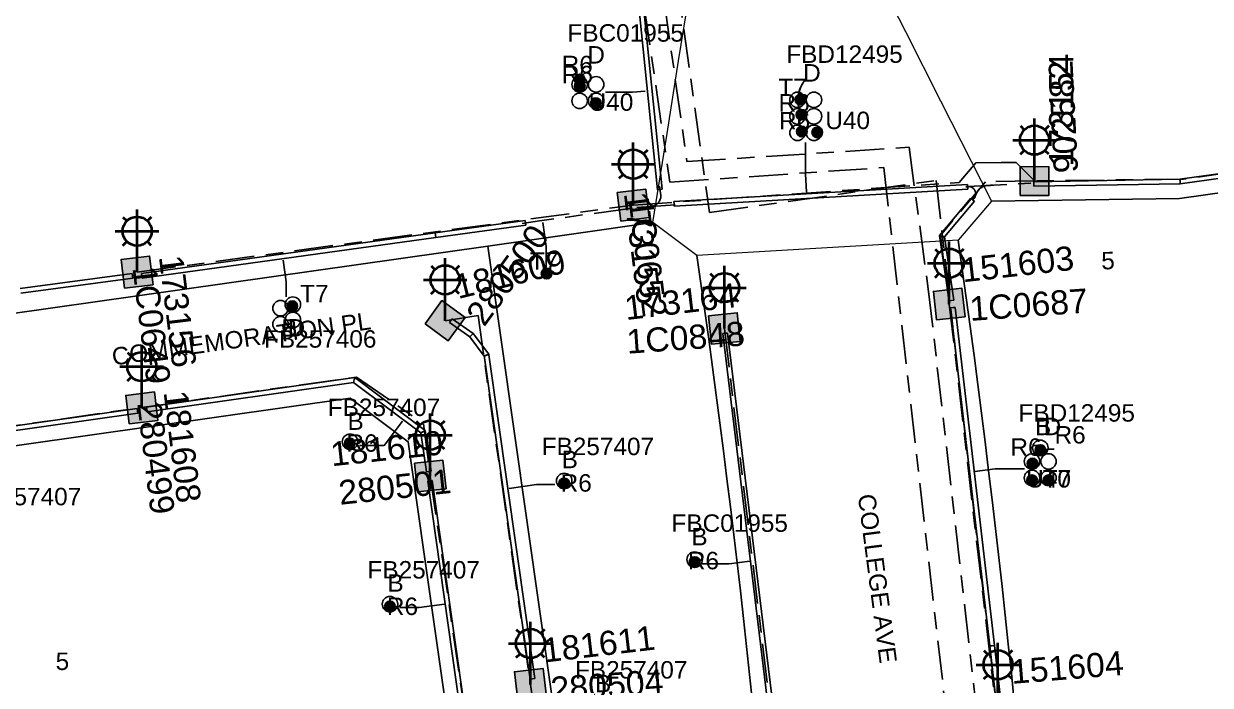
# Model space of a CAD drawing. Header units: metres. Extents: x 300268 to 302887, y 6172399 to 6173904.
# Drawn here: x 301442 to 301564.5, y 6173296.1 to 6173364.4 of the extents above; entities that cross this region are included whole.
import ezdxf
from ezdxf.enums import TextEntityAlignment as Align

# ---------------------------------------------------------------- set-up
doc = ezdxf.new("R2010")
doc.units = ezdxf.units.M
doc.linetypes.add('Cable Exist UG', pattern=[8.2, 4, -1.2, 1.8, -1.2])
doc.layers.get('0').update_dxf_attribs({"color": 6})
for name, color, linetype, lineweight in [('Cadastre Buildings_SP_EXT', 9, 'Continuous', 5), ('Cadastre Land Parcels_SP_EXT', 9, 'Continuous', 5), ('Cadastre Roads_SP_EXT', 9, 'Continuous', 5)]:
    doc.layers.add(name, color=color, linetype=linetype, lineweight=lineweight)
for name, color, linetype in [('Duct_SP_EXT', 7, 'Continuous'), ('Equip_SP_SL_EXT', 7, 'Continuous'), ('Mains_HV_EXT', 7, 'Continuous'), ('Mains_SL_EXT', 7, 'Continuous'), ('SupportsUG_SP_LV_SL_EXT', 7, 'Continuous'), ('Trench_SP_EXT', 7, 'Continuous')]:
    doc.layers.add(name, color=color, linetype=linetype)
doc.styles.add('COLUMN_LABEL', font='arial.ttf')
doc.styles.add('iecARIAL', font='arial.ttf', dxfattribs={"height": 2})
doc.styles.add('POLE_LABEL', font='arial.ttf')
doc.styles.get("Standard").update_dxf_attribs({"font": 'arial.ttf'})

# ---------------------------------------------------------------- blocks, each defined once
blk = doc.blocks.new('COLUMN_EXT')
blk.add_hatch(color=256).paths.add_polyline_path([(-1.49, 1.48), (-1.49, -1.49), (1.48, -1.49), (1.48, 1.48)])
blk.add_lwpolyline([(-1.49, -1.49), (1.48, -1.49), (1.48, 1.48), (-1.49, 1.48)], close=True)
for tag, height, style, flags, p in [('ASSET_NUM', 2.5, 'COLUMN_LABEL', 8, (2, 2)), ('STRUCTURE_PLANT_NUMBER', 0.2, 'POLE_LABEL', 9, (1.81, 0.03)), ('STREET_CODE', 0.2, 'COLUMN_LABEL', 9, (1.81, -0.2))]:
    blk.add_attdef(tag, text='', height=height, dxfattribs=dict(style=style, flags=flags)).set_placement(p, align=Align.MIDDLE_LEFT)
at = {"flags": 9}
for tag, p in [('COLUMN_TYPE', (1.81, -0.4)), ('OWNED_BY', (1.81, -0.6)), ('STATE', (1.81, -0.8)), ('USAGE', (1.81, -1)), ('LEGEND', (1.81, -1.2)), ('STREETNAME', (1.81, -1.6)), ('SUBURB', (1.81, -1.8)), ('LOCATION', (1.81, -1.4)), ('NOTES', (1.81, -2))]:
    blk.add_attdef(tag, text='', height=0.2, dxfattribs=at).set_placement(p, align=Align.MIDDLE_LEFT)
at = {"flags": 1}
blk.add_attdef('Z', (1.81, -2.35), '', height=0.2, dxfattribs=at)
blk = doc.blocks.new('DUCT_EXT')
blk.add_circle((0, 0.8), 0.8)
at = {"flags": 1}
blk.add_attdef('Z', (0, 0), '', height=0.2, dxfattribs=at)
at = {"flags": 9}
for tag, p in [('DUCT_CODE', (0, 0)), ('XSECT_TYPE', (0, -0.2)), ('STATE', (0, -0.6)), ('FB_REFERENCE', (0, -0.4)), ('NOTES', (0, -0.8))]:
    blk.add_attdef(tag, text='', height=0.2, dxfattribs=at).set_placement(p, align=Align.MIDDLE_LEFT)
blk = doc.blocks.new('SL_LANTERN_EXT')
at = {"lineweight": 40}
for p, q in [((0, 1.97), (0, 6.47)), ((-1.46, 5.68), (-1.06, 5.28)), ((1.46, 5.68), (1.06, 5.28)), ((-2.25, 4.22), (2.25, 4.22)), ((-1.46, 2.76), (-1.06, 3.16)), ((0, 0), (0, 2.72)), ((1.46, 2.76), (1.06, 3.16))]:
    blk.add_line(p, q, dxfattribs=at)
blk.add_circle((0, 4.22), 1.5, dxfattribs=at)
at = {"style": 'iecARIAL', "flags": 8}
blk.add_attdef('ASSET_NUM', (1.5, 1.5), '', height=2.5, dxfattribs=at)
for tag, p, height, flags in [('CONSTRUCTED_VOLTAGE', (0.98, -0.65), 0.2, 9), ('CONTROL_TYPE', (0.98, -0.85), 0.2, 9), ('LANTERN_PURPOSE', (0.98, -1.05), 0.2, 9), ('LANTERN_TYPE', (0.98, -1.25), 0.2, 9), ('LNUMBER', (2.18, -3.25), 2.5, 8), ('OPERATING_VOLTAGE', (0.98, -1.65), 0.2, 9), ('ORIENTATION', (0.98, -1.85), 0.2, 9), ('OWNED_BY', (0.98, -2.05), 0.2, 9), ('STATE', (0.98, -2.25), 0.2, 9), ('NO_PHASES', (0.98, -1.45), 0.2, 9), ('USAGE', (0.98, -2.45), 0.2, 9), ('CEXIST', (0.98, -2.65), 0.2, 9), ('CNEW', (0.98, -2.85), 0.2, 9), ('CNUMBER', (0.98, -3.05), 0.2, 9), ('CREMOVE', (0.98, -3.25), 0.2, 9), ('CREPLACE', (0.98, -3.45), 0.2, 9), ('LKINGHEIGHT', (0.98, -3.65), 0.2, 9), ('LBRACKET', (0.98, -3.85), 0.2, 9), ('LBRACKETVOCAB', (0.98, -4.05), 0.2, 9), ('LCATEGORY', (0.98, -4.25), 0.2, 9), ('LCHARGE1', (0.98, -4.45), 0.2, 9), ('LCHARGE1PERCENT', (0.98, -4.65), 0.2, 9), ('LCHARGE2', (0.98, -4.85), 0.2, 9), ('LCHARGE2PERCENT', (0.98, -5.05), 0.2, 9), ('LCHARGE3', (0.98, -5.25), 0.2, 9), ('LCHARGE3PERCENT', (0.98, -5.45), 0.2, 9), ('LEXIST', (0.98, -5.65), 0.2, 9), ('LLAMP', (0.98, -5.85), 0.2, 9), ('LLAMPVOCAB', (0.98, -6.05), 0.2, 9), ('LMAST', (0.98, -6.25), 0.2, 9), ('LMASTVOCAB', (0.98, -6.45), 0.2, 9), ('LNEW', (0.98, -6.65), 0.2, 9), ('LANTNUMBER', (0.98, -6.85), 0.2, 9), ('LOUTREACH', (0.98, -7.25), 0.2, 9), ('LOUTREACHVOCAB', (0.98, -7.45), 0.2, 9), ('LRATECODE', (0.98, -7.65), 0.2, 9), ('LREMOVE', (0.98, -7.85), 0.2, 9), ('LREPLACE', (0.98, -8.05), 0.2, 9), ('LTYPE', (0.98, -8.25), 0.2, 9), ('LTYPEVOCAB', (0.98, -8.45), 0.2, 9), ('LEGEND', (0.98, -8.65), 0.2, 9), ('STREETNAME', (0.98, -9.25), 0.2, 9), ('SUBURB', (0.98, -9.45), 0.2, 1), ('LOCATION', (0.98, -8.85), 0.2, 9), ('NOTES', (0.98, -9.05), 0.2, 9)]:
    blk.add_attdef(tag, p, '', height=height, dxfattribs=dict(flags=flags))
blk = doc.blocks.new('CABLE_LARGE_EXT')
h = blk.add_hatch(color=256)
edge = h.paths.add_edge_path()
edge.add_arc((0, 0.55), 0.55, 0, 360)
blk.add_circle((0, 0.55), 0.55)
at = {"flags": 1}
blk.add_attdef('Z', (0, 0), '', height=0.2, dxfattribs=at)
at = {"flags": 9}
for tag, p in [('COND_CODE', (0, 0)), ('STATE', (0, -0.4)), ('XSECT_SIZE', (0, -0.6)), ('FB_REFERENCE', (0, -0.2)), ('NOTES', (0, -0.8))]:
    blk.add_attdef(tag, text='', height=0.2, dxfattribs=at).set_placement(p, align=Align.MIDDLE_LEFT)

msp = doc.modelspace()

# ---------------------------------------------------------------- linework, layer by layer
at = {"layer": 'Cadastre Buildings_SP_EXT', "linetype": 'Continuous'}
msp.add_lwpolyline([(301517.22, 6173294.29), (301516.92, 6173297.19), (301516.6, 6173300.08), (301516.28, 6173302.97), (301515.96, 6173305.85), (301515.62, 6173308.74), (301515.28, 6173311.63), (301514.93, 6173314.52), (301514.58, 6173317.4), (301514.22, 6173320.29), (301513.85, 6173323.17), (301513.47, 6173326.05), (301513.09, 6173328.94), (301512.7, 6173331.82), (301512.3, 6173334.7), (301511.89, 6173337.58), (301511.48, 6173340.46), (301506.93, 6173343.87), (301489.9, 6173341.42), (301498.02, 6173284.37)], dxfattribs=at)
at = {"layer": 'Cadastre Land Parcels_SP_EXT', "linetype": 'Continuous'}
msp.add_lwpolyline([(301617.7, 6173354.32), (301561.28, 6173346.36), (301541.88, 6173346.06), (301538.45, 6173342.04), (301538.87, 6173339.06), (301539.28, 6173336.09), (301539.68, 6173333.12), (301540.08, 6173330.14), (301540.47, 6173327.16), (301540.85, 6173324.19), (301541.22, 6173321.21), (301541.59, 6173318.23), (301541.95, 6173315.25), (301542.3, 6173312.27), (301542.64, 6173309.28), (301542.97, 6173306.3), (301543.3, 6173303.32), (301543.62, 6173300.33), (301543.94, 6173297.35), (301544.24, 6173294.36)], dxfattribs=at)
msp.add_lwpolyline([(301486.02, 6173282.7), (301486.99, 6173283.8), (301481.66, 6173321.23), (301475.68, 6173325.74), (301408.36, 6173316.16), (301406.64, 6173314.2), (301406.39, 6173284.51), (301407.5, 6173283.38), (301408.08, 6173282.79), (301485.51, 6173282.12), (301486.02, 6173282.7)], close=True, dxfattribs=at)
at = {"layer": 'Cadastre Roads_SP_EXT', "linetype": 'Continuous'}
for points in [[(301404.41, 6173329.3), (301489.9, 6173341.42), (301506.93, 6173343.87), (301508.39, 6173353.07), (301509.59, 6173360.57), (301510.72, 6173367.56)], [(301530.84, 6173367.86), (301533, 6173363.61), (301536.62, 6173356.45), (301541.88, 6173346.06), (301561.28, 6173346.36), (301617.7, 6173354.32), (301622.31, 6173354.98), (301662.98, 6173366.05)], [(301544.24, 6173294.36), (301543.94, 6173297.35), (301543.62, 6173300.33), (301543.3, 6173303.32), (301542.97, 6173306.3), (301542.64, 6173309.28), (301542.3, 6173312.27), (301541.95, 6173315.25), (301541.59, 6173318.23), (301541.22, 6173321.21), (301540.85, 6173324.19), (301540.47, 6173327.16), (301540.08, 6173330.14), (301539.68, 6173333.12), (301539.28, 6173336.09), (301538.87, 6173339.06), (301538.45, 6173342.04), (301522.59, 6173341.11), (301511.48, 6173340.46), (301511.89, 6173337.58), (301512.3, 6173334.7), (301512.7, 6173331.82), (301513.09, 6173328.94), (301513.47, 6173326.05), (301513.85, 6173323.17), (301514.22, 6173320.29), (301514.58, 6173317.4), (301514.93, 6173314.52), (301515.28, 6173311.63), (301515.62, 6173308.74), (301515.96, 6173305.85), (301516.28, 6173302.97), (301516.6, 6173300.08), (301516.92, 6173297.19), (301517.22, 6173294.29)]]:
    msp.add_lwpolyline(points, dxfattribs=at)
msp.add_lwpolyline([(301489.9, 6173341.42), (301404.41, 6173329.3), (301406.42, 6173322.62), (301408.36, 6173316.16), (301475.68, 6173325.74), (301481.66, 6173321.23), (301486.99, 6173283.8), (301491.53, 6173284.03), (301498.02, 6173284.37), (301489.9, 6173341.42)], close=True, dxfattribs=at)
at = {"layer": 'Duct_SP_EXT'}
for p, q in [((301507.9, 6173347.3), (301505.3, 6173372.79)), ((301507.42, 6173347.25), (301504.82, 6173372.74)), ((301561.33, 6173348.35), (301591.38, 6173352.58)), ((301561.37, 6173347.87), (301591.44, 6173352.11)), ((301546.26, 6173348.09), (301561.33, 6173348.35)), ((301561.33, 6173348.35), (301561.35, 6173348.11)), ((301507.42, 6173347.25), (301507.66, 6173347.28)), ((301507.9, 6173347.3), (301507.66, 6173347.28)), ((301509.11, 6173346.04), (301539.42, 6173347.81)), ((301509.14, 6173345.56), (301539.44, 6173347.33)), ((301539.42, 6173347.81), (301539.43, 6173347.57)), ((301539.44, 6173347.33), (301539.43, 6173347.57)), ((301546.26, 6173348.09), (301546.26, 6173347.85)), ((301546.26, 6173347.61), (301561.37, 6173347.87)), ((301546.26, 6173347.61), (301546.26, 6173347.85)), ((301561.37, 6173347.87), (301561.35, 6173348.11)), ((301509.11, 6173346.04), (301509.13, 6173345.8)), ((301536.53, 6173342.54), (301539.76, 6173346.37)), ((301537.04, 6173342.39), (301540.13, 6173346.06)), ((301539.76, 6173346.37), (301539.94, 6173346.21)), ((301540.13, 6173346.06), (301539.94, 6173346.21)), ((301509.14, 6173345.56), (301509.13, 6173345.8)), ((301484.46, 6173342.82), (301493.76, 6173344.09)), ((301484.52, 6173342.34), (301493.83, 6173343.61)), ((301493.76, 6173344.09), (301493.79, 6173343.85)), ((301493.83, 6173343.61), (301493.79, 6173343.85)), ((301454.15, 6173338.61), (301484.46, 6173342.82)), ((301454.22, 6173338.14), (301484.52, 6173342.34)), ((301484.46, 6173342.82), (301484.49, 6173342.58)), ((301484.52, 6173342.34), (301484.49, 6173342.58)), ((301537.52, 6173335.79), (301536.53, 6173342.54)), ((301536.53, 6173342.54), (301536.79, 6173342.47)), ((301537.04, 6173342.39), (301536.79, 6173342.47)), ((301537.99, 6173335.86), (301537.04, 6173342.39)), ((301441.63, 6173337.06), (301453.17, 6173338.6)), ((301453.17, 6173338.6), (301453.2, 6173338.36)), ((301454.15, 6173338.61), (301454.18, 6173338.38)), ((301441.69, 6173336.59), (301453.24, 6173338.12)), ((301453.24, 6173338.12), (301453.2, 6173338.36)), ((301454.22, 6173338.14), (301454.18, 6173338.38)), ((301537.52, 6173335.79), (301537.75, 6173335.82)), ((301537.66, 6173335.05), (301537.9, 6173335.08)), ((301541.71, 6173300.14), (301537.66, 6173335.05)), ((301537.99, 6173335.86), (301537.75, 6173335.82)), ((301538.14, 6173335.11), (301537.9, 6173335.08)), ((301542.18, 6173300.2), (301538.14, 6173335.11)), ((301485.93, 6173333.54), (301486.06, 6173333.74)), ((301486.2, 6173333.93), (301486.06, 6173333.74)), ((301488.37, 6173332.42), (301486.2, 6173333.93)), ((301488.03, 6173332.07), (301485.93, 6173333.54)), ((301488.37, 6173332.42), (301488.2, 6173332.25)), ((301489.99, 6173330.26), (301488.37, 6173332.42)), ((301514.16, 6173332.4), (301514.4, 6173332.43)), ((301519.62, 6173287.47), (301514.16, 6173332.4)), ((301514.64, 6173332.46), (301514.4, 6173332.43)), ((301520.1, 6173287.52), (301514.64, 6173332.46)), ((301488.03, 6173332.07), (301488.2, 6173332.25)), ((301489.53, 6173330.07), (301488.03, 6173332.07)), ((301489.52, 6173330.13), (301489.76, 6173330.16)), ((301494.27, 6173296.71), (301489.52, 6173330.13)), ((301489.52, 6173330.13), (301489.53, 6173330.07)), ((301489.53, 6173330.07), (301489.76, 6173330.16)), ((301489.99, 6173330.26), (301489.76, 6173330.16)), ((301490, 6173330.2), (301489.76, 6173330.16)), ((301490, 6173330.2), (301489.99, 6173330.26)), ((301494.74, 6173296.78), (301490, 6173330.2)), ((301476.15, 6173327.87), (301454.65, 6173324.81)), ((301476.02, 6173327.36), (301476.09, 6173327.61)), ((301476.15, 6173327.87), (301476.09, 6173327.61)), ((301483.43, 6173322.4), (301476.15, 6173327.87)), ((301476.02, 6173327.36), (301454.72, 6173324.33)), ((301482.98, 6173322.14), (301476.02, 6173327.36)), ((301453.69, 6173324.67), (301422, 6173320.17)), ((301453.76, 6173324.2), (301422.06, 6173319.69)), ((301453.69, 6173324.67), (301453.73, 6173324.44)), ((301453.76, 6173324.2), (301453.73, 6173324.44)), ((301454.65, 6173324.81), (301454.68, 6173324.57)), ((301454.72, 6173324.33), (301454.68, 6173324.57)), ((301482.98, 6173322.14), (301483.2, 6173322.27)), ((301483.55, 6173318.12), (301482.98, 6173322.14)), ((301483.43, 6173322.4), (301483.2, 6173322.27)), ((301484.03, 6173318.19), (301483.43, 6173322.4)), ((301483.55, 6173318.12), (301483.79, 6173318.16)), ((301484.03, 6173318.19), (301483.79, 6173318.16)), ((301483.69, 6173317.17), (301483.92, 6173317.21)), ((301488.48, 6173283.44), (301483.69, 6173317.17)), ((301484.16, 6173317.24), (301483.92, 6173317.21)), ((301488.99, 6173283.29), (301484.16, 6173317.24)), ((301541.71, 6173300.14), (301541.94, 6173300.17)), ((301542.37, 6173294.39), (301541.71, 6173300.14)), ((301542.18, 6173300.2), (301541.94, 6173300.17)), ((301542.85, 6173294.45), (301542.18, 6173300.2)), ((301494.27, 6173296.71), (301494.51, 6173296.74)), ((301494.74, 6173296.78), (301494.51, 6173296.74))]:
    msp.add_line(p, q, dxfattribs=at)
for points in [[(301502.03, 6173357.35), (301504.81, 6173357.35), (301506.14, 6173357.45)], [(301522.69, 6173352.14), (301522.69, 6173348.9), (301522.78, 6173347.02)], [(301495.93, 6173338.94), (301495.93, 6173341.4), (301495.57, 6173343.88)], [(301469.06, 6173336.21), (301469.06, 6173337.76), (301468.75, 6173340)], [(301476.64, 6173320.86), (301479.2, 6173320.86), (301481.09, 6173323.37)], [(301548.37, 6173320.47), (301547.7, 6173320.45), (301547.06, 6173320.2)], [(301545.29, 6173318.45), (301542.26, 6173318.45), (301540.15, 6173318.16)], [(301496.8, 6173316.8), (301494.9, 6173316.8), (301492.11, 6173316.4)], [(301511.88, 6173308.63), (301514.82, 6173308.63), (301516.95, 6173308.9)], [(301480.8, 6173304.11), (301482.82, 6173304.11), (301485.41, 6173304.47)]]:
    msp.add_lwpolyline(points, dxfattribs=at)
at = {"layer": 'Mains_HV_EXT', "linetype": 'Cable Exist UG'}
msp.add_lwpolyline([(301492.56, 6173369.78), (301509, 6173371.97), (301512.76, 6173344.89), (301536.16, 6173348.22), (301543.1, 6173287.69)], dxfattribs=at)
at = {"layer": 'Mains_SL_EXT', "linetype": 'Cable Exist UG'}
for points in [[(301538.29, 6173379.29), (301506.94, 6173374.88), (301510.45, 6173350.16), (301533.38, 6173351.64), (301535.36, 6173337.03), (301542.07, 6173278.41), (301549.47, 6173276.92)], [(301504.84, 6173374.28), (301508.69, 6173348.04), (301530.76, 6173349.55), (301539.22, 6173275.64), (301549.47, 6173276.92)], [(301591.48, 6173352.66), (301561.72, 6173348.36), (301546.33, 6173348.16)], [(301504.91, 6173345.68), (301538.54, 6173348), (301540.25, 6173350.05), (301542.87, 6173350.08), (301544.44, 6173350.08), (301546.33, 6173348.16)], [(301546.33, 6173348.16), (301541.25, 6173348.08), (301536.61, 6173342.55), (301537.52, 6173335.45)], [(301453.69, 6173338.75), (301504.91, 6173345.68)], [(301537.52, 6173335.45), (301542.32, 6173294.02)], [(301485.49, 6173333.73), (301488.88, 6173334.26), (301494.29, 6173296.18)], [(301514.32, 6173332.92), (301519.85, 6173287.08)], [(301454.17, 6173324.77), (301476.35, 6173327.91), (301483.26, 6173323.09), (301483.95, 6173317.69)], [(301421.5, 6173320.04), (301454.17, 6173324.77)], [(301483.95, 6173317.69), (301489.69, 6173278.37), (301497.18, 6173278.59), (301506.36, 6173279.28), (301508.1, 6173281.45)], [(301494.29, 6173296.18), (301496.11, 6173283.4), (301499.33, 6173280.76), (301508.1, 6173281.45)]]:
    msp.add_lwpolyline(points, dxfattribs=at)
at = {"layer": 'Trench_SP_EXT', "linetype": 'Cable Exist UG'}
for points in [[(301507.62, 6173347.64), (301507.76, 6173346.67), (301507.76, 6173346.67, -0.367503), (301506.82, 6173345.54)], [(301539.22, 6173347.55, -0.864703), (301539.94, 6173346.21)], [(301539.94, 6173346.21), (301540.18, 6173346.51), (301540.29, 6173346.79), (301540.29, 6173346.79, -0.299079), (301541.56, 6173347.71), (301541.56, 6173347.71, 0.033371), (301542.03, 6173347.73)]]:
    msp.add_lwpolyline(points, format="xyb", dxfattribs=at)
for points in [[(301539.46, 6173347.6), (301545.96, 6173347.92)], [(301504.82, 6173345.36), (301494.97, 6173344), (301493.42, 6173343.78)], [(301505.29, 6173345.43), (301509.22, 6173345.7)]]:
    msp.add_lwpolyline(points, dxfattribs=at)

# ---------------------------------------------------------------- block references
at = {"layer": 'Duct_SP_EXT'}
for name, p in [('DUCT_EXT', (301499.37, 6173357.34)), ('CABLE_LARGE_EXT', (301499.37, 6173358.1)), ('CABLE_LARGE_EXT', (301499.38, 6173357.4)), ('DUCT_EXT', (301501.07, 6173357.34)), ('DUCT_EXT', (301499.37, 6173355.64)), ('DUCT_EXT', (301501.07, 6173355.64)), ('CABLE_LARGE_EXT', (301522.17, 6173356.01)), ('CABLE_LARGE_EXT', (301501.05, 6173355.64)), ('CABLE_LARGE_EXT', (301522.27, 6173354.46)), ('CABLE_LARGE_EXT', (301522.3, 6173352.72)), ('CABLE_LARGE_EXT', (301523.9, 6173352.63)), ('CABLE_LARGE_EXT', (301495.96, 6173338.05)), ('DUCT_EXT', (301469.77, 6173334.59)), ('DUCT_EXT', (301468.49, 6173334.22)), ('CABLE_LARGE_EXT', (301469.71, 6173334.68)), ('DUCT_EXT', (301468.49, 6173332.57)), ('DUCT_EXT', (301469.77, 6173333.01)), ('DUCT_EXT', (301475.67, 6173320.43)), ('CABLE_LARGE_EXT', (301475.63, 6173320.51)), ('DUCT_EXT', (301546.92, 6173319.8)), ('CABLE_LARGE_EXT', (301546.93, 6173319.82)), ('DUCT_EXT', (301546.07, 6173318.4)), ('CABLE_LARGE_EXT', (301546.11, 6173318.43)), ('DUCT_EXT', (301547.77, 6173318.4)), ('DUCT_EXT', (301497.78, 6173316.38)), ('DUCT_EXT', (301546.07, 6173316.7)), ('CABLE_LARGE_EXT', (301546.07, 6173316.7)), ('DUCT_EXT', (301547.77, 6173316.7)), ('CABLE_LARGE_EXT', (301547.77, 6173316.7)), ('CABLE_LARGE_EXT', (301497.77, 6173316.38)), ('DUCT_EXT', (301511.24, 6173308.26)), ('CABLE_LARGE_EXT', (301511.24, 6173308.26)), ('DUCT_EXT', (301479.79, 6173303.66)), ('CABLE_LARGE_EXT', (301479.79, 6173303.67))]:
    msp.add_blockref(name, p, dxfattribs=at)
at = {"layer": 'Duct_SP_EXT', "rotation": 269.9999999999998}
for p in [(301521.06, 6173356.54), (301522.76, 6173356.54), (301521.06, 6173354.84), (301522.76, 6173354.84), (301521.06, 6173353.14), (301522.76, 6173353.14)]:
    msp.add_blockref('DUCT_EXT', p, dxfattribs=at)
at = {"layer": 'Equip_SP_SL_EXT'}
ref = msp.add_blockref('SL_LANTERN_EXT', (301546.33, 6173348.16), dxfattribs=at)
ref.add_attrib('ASSET_NUM', '173154', dxfattribs={"layer": '0', "height": 2.5, "rotation": 90, "style": 'iecARIAL'}).set_placement((301547.83, 6173349.66), align=Align.TOP_LEFT)
ref = msp.add_blockref('SL_LANTERN_EXT', (301504.91, 6173345.68), dxfattribs=at)
ref.add_attrib('ASSET_NUM', '173155', dxfattribs={"layer": '0', "height": 2.5, "rotation": 276.9626, "style": 'iecARIAL'}).set_placement((301506.41, 6173347.18), align=Align.TOP_LEFT)
ref = msp.add_blockref('SL_LANTERN_EXT', (301453.69, 6173338.75), dxfattribs=at)
ref.add_attrib('ASSET_NUM', '173156', dxfattribs={"layer": '0', "height": 2.5, "rotation": 277.0001, "style": 'iecARIAL'}).set_placement((301455.19, 6173340.25), align=Align.BOTTOM_LEFT)
ref = msp.add_blockref('SL_LANTERN_EXT', (301485.49, 6173333.73), dxfattribs=at)
ref.add_attrib('ASSET_NUM', '181609', dxfattribs={"layer": '0', "height": 2.5, "rotation": 13.8795, "style": 'iecARIAL'}).set_placement((301487, 6173335.23), align=Align.BOTTOM_LEFT)
ref = msp.add_blockref('SL_LANTERN_EXT', (301537.52, 6173335.45), dxfattribs=at)
ref.add_attrib('ASSET_NUM', '151603', dxfattribs={"layer": '0', "height": 2.5, "rotation": 6.4372, "style": 'iecARIAL'}).set_placement((301539.02, 6173336.95), align=Align.BOTTOM_LEFT)
ref = msp.add_blockref('SL_LANTERN_EXT', (301514.32, 6173332.92), dxfattribs=at)
ref.add_attrib('ASSET_NUM', '173164', dxfattribs={"layer": '0', "height": 2.5, "rotation": 6.7642, "style": 'iecARIAL'}).set_placement((301515.82, 6173334.42), align=Align.BOTTOM_RIGHT)
ref = msp.add_blockref('SL_LANTERN_EXT', (301454.17, 6173324.77), dxfattribs=at)
ref.add_attrib('ASSET_NUM', '181608', dxfattribs={"layer": '0', "height": 2.5, "rotation": 276.9889, "style": 'iecARIAL'}).set_placement((301455.67, 6173326.27), align=Align.BOTTOM_LEFT)
ref = msp.add_blockref('SL_LANTERN_EXT', (301483.95, 6173317.69), dxfattribs=at)
ref.add_attrib('ASSET_NUM', '181610', dxfattribs={"layer": '0', "height": 2.5, "rotation": 6.1014, "style": 'iecARIAL'}).set_placement((301485.45, 6173319.19), align=Align.BOTTOM_RIGHT)
ref = msp.add_blockref('SL_LANTERN_EXT', (301494.29, 6173296.18), dxfattribs=at)
ref.add_attrib('ASSET_NUM', '181611', dxfattribs={"layer": '0', "height": 2.5, "rotation": 6.7046, "style": 'iecARIAL'}).set_placement((301495.79, 6173297.68), align=Align.BOTTOM_LEFT)
ref = msp.add_blockref('SL_LANTERN_EXT', (301542.55, 6173293.98), dxfattribs=at)
ref.add_attrib('ASSET_NUM', '151604', dxfattribs={"layer": '0', "height": 2.5, "rotation": 4.5526, "style": 'iecARIAL'}).set_placement((301544.05, 6173295.48), align=Align.BOTTOM_LEFT)
at = {"layer": 'SupportsUG_SP_LV_SL_EXT'}
ref = msp.add_blockref('COLUMN_EXT', (301546.33, 6173348.16), dxfattribs=dict(at, rotation=359.8571427102077))
ref.add_attrib('ASSET_NUM', '902582', dxfattribs={"layer": '0', "height": 2.5, "rotation": 92.8634, "style": 'COLUMN_LABEL'}).set_placement((301548.33, 6173348.91), align=Align.TOP_LEFT)
ref = msp.add_blockref('COLUMN_EXT', (301504.91, 6173345.68), dxfattribs=dict(at, rotation=6.959500067817899))
ref.add_attrib('ASSET_NUM', '1C0652', dxfattribs={"layer": '0', "height": 2.5, "rotation": 277.0001, "style": 'COLUMN_LABEL'}).set_placement((301506.91, 6173346.43), align=Align.TOP_LEFT)
ref = msp.add_blockref('COLUMN_EXT', (301485.49, 6173333.73), dxfattribs=dict(at, rotation=324.0272268045747))
ref.add_attrib('ASSET_NUM', '280500', dxfattribs={"layer": '0', "height": 2.5, "rotation": 54.0635, "style": 'COLUMN_LABEL'}).set_placement((301487.49, 6173334.48), align=Align.TOP_LEFT)
ref = msp.add_blockref('COLUMN_EXT', (301453.69, 6173338.75), dxfattribs=dict(at, rotation=7.036330979774469))
ref.add_attrib('ASSET_NUM', '1C0649', dxfattribs={"layer": '0', "height": 2.5, "rotation": 277.0001, "style": 'COLUMN_LABEL'}).set_placement((301455.69, 6173339.5), align=Align.TOP_LEFT)
ref = msp.add_blockref('COLUMN_EXT', (301537.52, 6173335.45), dxfattribs=dict(at, rotation=96.32891523647473))
ref.add_attrib('ASSET_NUM', '1C0687', dxfattribs={"layer": '0', "height": 2.5, "rotation": 4.1216, "style": 'COLUMN_LABEL'}).set_placement((301539.52, 6173336.2), align=Align.TOP_LEFT)
ref = msp.add_blockref('COLUMN_EXT', (301514.32, 6173332.92), dxfattribs=dict(at, rotation=275.7863977102812))
ref.add_attrib('ASSET_NUM', '1C0848', dxfattribs={"layer": '0', "height": 2.5, "rotation": 4.0209, "style": 'COLUMN_LABEL'}).set_placement((301516.32, 6173333.67), align=Align.TOP_RIGHT)
ref = msp.add_blockref('COLUMN_EXT', (301454.18, 6173324.73), dxfattribs=dict(at, rotation=7.025126471780774))
ref.add_attrib('ASSET_NUM', '280499', dxfattribs={"layer": '0', "height": 2.5, "rotation": 276.9889, "style": 'COLUMN_LABEL'}).set_placement((301456.18, 6173325.48), align=Align.TOP_LEFT)
ref = msp.add_blockref('COLUMN_EXT', (301483.95, 6173317.69), dxfattribs=dict(at, rotation=276.0652198908983))
ref.add_attrib('ASSET_NUM', '280501', dxfattribs={"layer": '0', "height": 2.5, "rotation": 6.1014, "style": 'COLUMN_LABEL'}).set_placement((301485.95, 6173318.44), align=Align.TOP_RIGHT)
ref = msp.add_blockref('COLUMN_EXT', (301494.29, 6173296.18), dxfattribs=dict(at, rotation=96.85112534117935))
ref.add_attrib('ASSET_NUM', '280504', dxfattribs={"layer": '0', "height": 2.5, "rotation": 4.0209, "style": 'COLUMN_LABEL'}).set_placement((301496.29, 6173296.93), align=Align.TOP_LEFT)

# ---------------------------------------------------------------- texts
at = {"layer": 'Cadastre Land Parcels_SP_EXT'}
msp.add_text('5', height=1.8, rotation=0.9922, dxfattribs=at).set_placement((301553.23, 6173339.03))
msp.add_text('5', height=1.8, dxfattribs=at).set_placement((301445.28, 6173297.66))
at = {"layer": 'Cadastre Roads_SP_EXT'}
for s, rotation, p in [('COMMEMORATION PL', 8.0181, (301451.22, 6173329.1)), ('COLLEGE AVE', 277.4222, (301528.08, 6173315.72))]:
    msp.add_text(s, height=1.8, rotation=rotation, dxfattribs=at).set_placement(p)
at = {"layer": 'Duct_SP_EXT'}
for s, p in [('FBC01955', (301498.11, 6173362.55)), ('D', (301500.16, 6173360.29)), ('FBD12495', (301520.7, 6173360.36)), ('R6', (301497.51, 6173359.29)), ('R6', (301497.53, 6173358.26)), ('D', (301522.44, 6173358.43)), ('T7', (301519.88, 6173356.93)), ('U40', (301500.3, 6173355.41)), ('R6', (301519.9, 6173355.33)), ('R6', (301519.95, 6173353.49)), ('U40', (301524.73, 6173353.52)), ('T7', (301494.23, 6173339)), ('T7', (301470.52, 6173335.63)), ('B', (301468.56, 6173332.08)), ('D', (301469.22, 6173332.1)), ('FB257406', (301466.79, 6173330.95)), ('FB257407', (301473.37, 6173323.89)), ('FBD12495', (301544.67, 6173323.31)), ('B', (301475.41, 6173322.46)), ('B', (301546.37, 6173321.91)), ('D', (301547.27, 6173321.91)), ('R6', (301548.39, 6173321.05)), ('R6', (301475.29, 6173320.2)), ('FB257407', (301495.45, 6173319.85)), ('R6', (301543.84, 6173319.78)), ('B', (301497.51, 6173318.5)), ('R6', (301497.41, 6173316.08)), ('U40', (301545.47, 6173316.5)), ('T7', (301547.17, 6173316.5)), ('FB257407', (301436.32, 6173314.67)), ('FBC01955', (301508.85, 6173311.93)), ('B', (301510.9, 6173310.53)), ('R6', (301510.54, 6173308.06)), ('FB257407', (301477.47, 6173307.11)), ('B', (301479.53, 6173305.75)), ('R6', (301479.47, 6173303.34)), ('FB257407', (301498.89, 6173296.78)), ('B', (301500.95, 6173295.37))]:
    msp.add_text(s, height=1.8, dxfattribs=at).set_placement(p)

doc.saveas('drawing.dxf')
